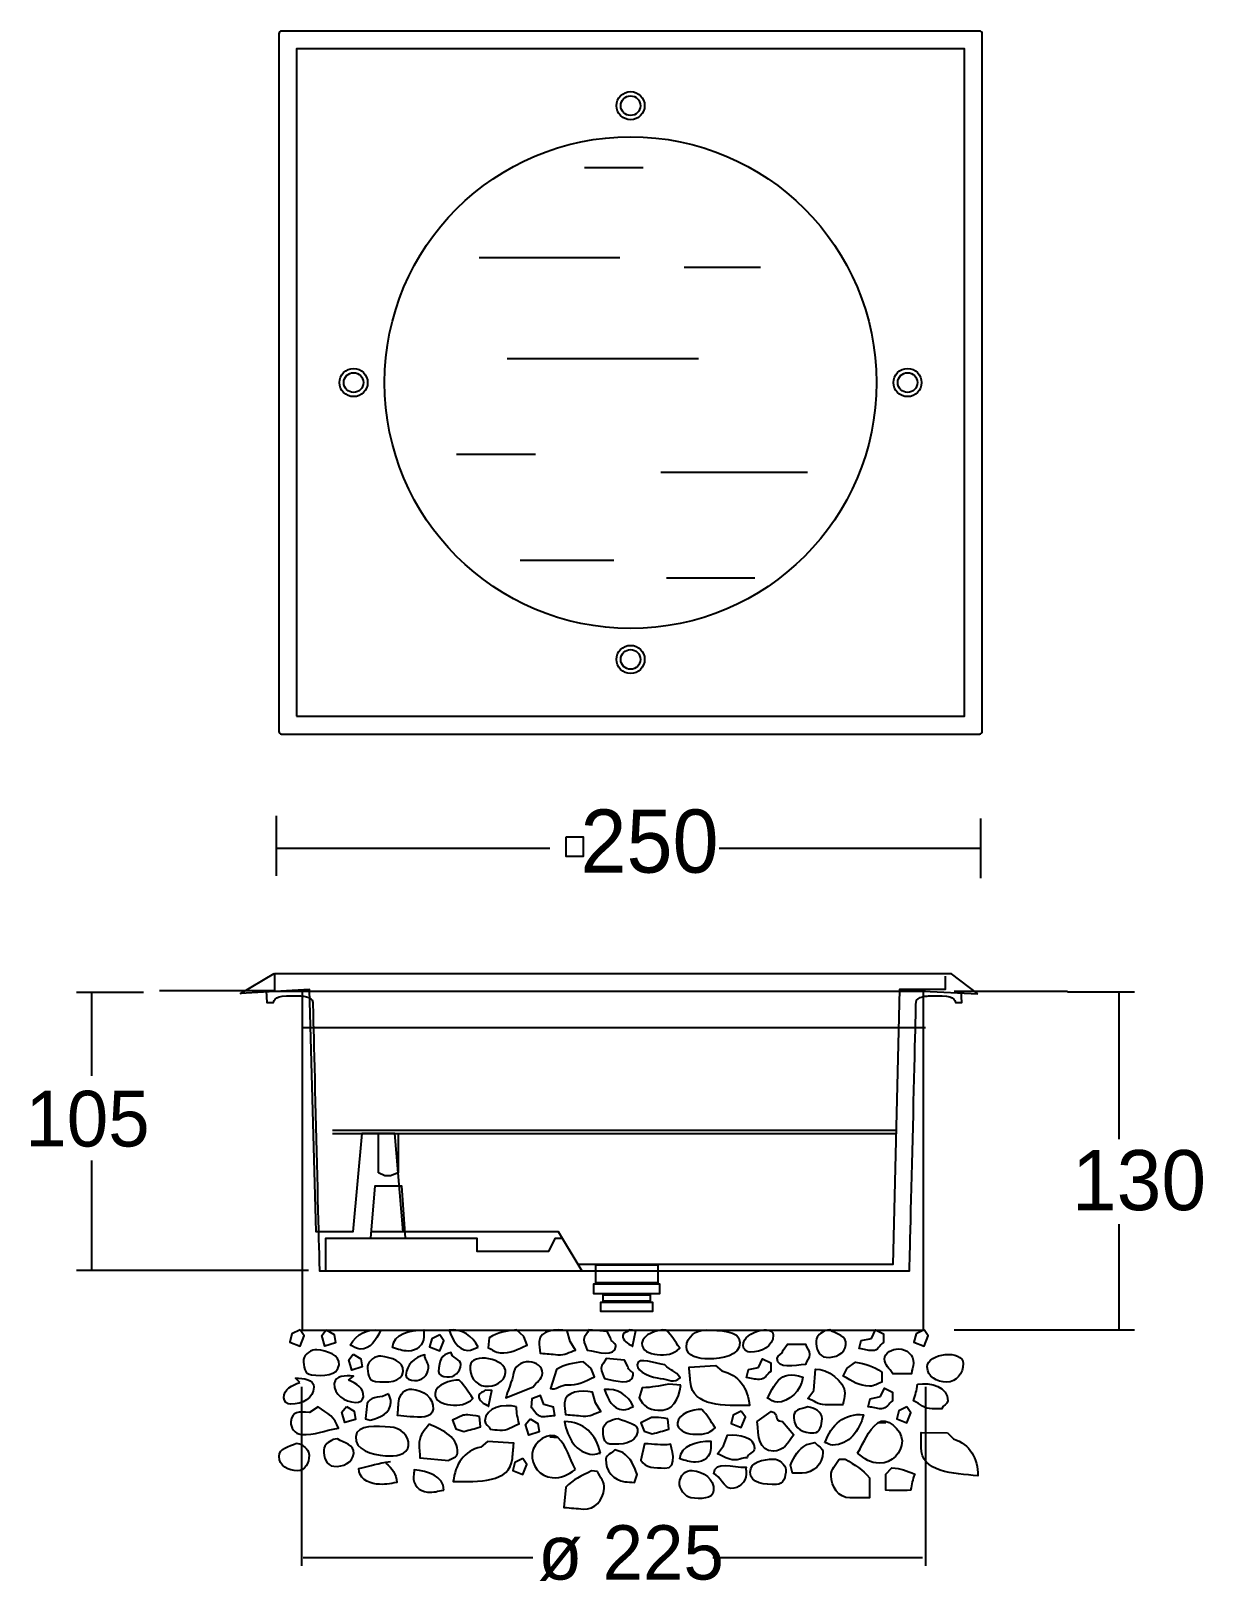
# Model space of a CAD drawing. Extents: x 28 to 186, y 68 to 276.
import ezdxf

# ---------------------------------------------------------------- set-up
doc = ezdxf.new("R2010")
doc.units = 0
doc.layers.add('LIVELLO_1', color=160, linetype='Continuous')
doc.styles.add('STD', font='txt')

# ---------------------------------------------------------------- blocks, each defined once
blk = doc.blocks.new('AI9-BLK2')
at = {"layer": 'LIVELLO_1', "color": 7}
for p, q in [((34.58, -0.45), (33.49, -0.45)), ((-10.58, -2.33), (-9.49, -2.43))]:
    blk.add_line(p, q, dxfattribs=at)
for points in [[(-44.13, 12.04), (-45.22, 11.5), (-45.49, 10.41), (-44.13, 9.87), (-43.58, 11.23)], [(-40.61, 12.04), (-39.57, 11.41), (-39.39, 10.3), (-40.8, 9.88), (-41.22, 11.28)], [(-25.36, 11.4), (-26.44, 10.86), (-26.72, 9.77), (-25.36, 9.23), (-24.81, 10.59)], [(39.73, 12.04), (38.64, 11.5), (38.36, 10.41), (39.73, 9.87), (40.27, 11.23)], [(-36.99, 8.8), (-35.95, 8.16), (-35.77, 7.06), (-37.18, 6.64), (-37.6, 8.03)], [(-37.91, 1.76), (-36.87, 1.12), (-36.69, 0.02), (-38.1, -0.4), (-38.52, 1)], [(-13.22, 0.07), (-12.18, -0.56), (-12, -1.67), (-13.41, -2.09), (-13.83, -0.69)], [(15.16, 1.11), (14.07, 0.57), (13.8, -0.52), (15.16, -1.06), (15.71, 0.3)], [(37.42, 1.72), (36.33, 1.18), (36.06, 0.1), (37.42, -0.45), (37.96, 0.91)], [(-14.2, -5.23), (-15.29, -5.78), (-15.56, -6.86), (-14.2, -7.4), (-13.65, -6.05)]]:
    blk.add_lwpolyline(points, close=True, dxfattribs=at)
for points, knots in [([(-37.42, 10), (-36.94, 9.86), (-36.6, 9.46), (-36.06, 9.46), (-34.62, 9.46), (-33.94, 10.68), (-33.33, 11.97), (-35.03, 12.31), (-36.53, 11.49), (-37.42, 10)], [0, 0, 0, 0, 1, 1, 1, 2, 2, 2, 3, 3, 3, 3]), ([(-31.71, 9.67), (-30.91, 9.44), (-30.4, 9.2), (-29.56, 9.2), (-28.45, 9.2), (-27.5, 10.03), (-27.5, 11.13), (-27.5, 11.49), (-27.54, 11.69), (-27.5, 12.04), (-29.37, 12.04), (-31.55, 11.53), (-31.71, 9.67)], [0, 0, 0, 0, 1, 1, 1, 2, 2, 2, 3, 3, 3, 4, 4, 4, 4]), ([(-20.2, 9.71), (-20.68, 9.61), (-21.06, 9.23), (-21.6, 9.28), (-23.03, 9.41), (-23.6, 10.68), (-24.1, 12.02), (-22.37, 12.21), (-20.95, 11.27), (-20.2, 9.71)], [0, 0, 0, 0, 1, 1, 1, 2, 2, 2, 3, 3, 3, 3]), ([(-14.05, 11.14), (-14.05, 11.14), (-13.61, 10.01), (-13.61, 10.01), (-14.89, 9.44), (-15.83, 8.84), (-17.25, 8.97), (-17.93, 9.02), (-18.24, 9.39), (-18.84, 9.65), (-18.84, 9.65), (-18.72, 11), (-18.72, 11), (-17.56, 11.71), (-16.45, 11.89), (-15.07, 12.04), (-15.07, 12.04), (-14.05, 11.14), (-14.05, 11.14)], [0, 0, 0, 0, 1, 1, 1, 2, 2, 2, 3, 3, 3, 4, 4, 4, 5, 5, 5, 6, 6, 6, 6]), ([(-7.82, 10.47), (-7.82, 10.47), (-7.1, 9.32), (-7.1, 9.32), (-8.01, 9.06), (-8.53, 8.62), (-9.48, 8.71), (-10.43, 8.79), (-10.9, 8.83), (-11.86, 8.91), (-11.87, 9.53), (-12.04, 9.88), (-11.99, 10.49), (-11.85, 12.04), (-9.79, 12.21), (-8.24, 11.94), (-8.24, 11.94), (-7.82, 10.47), (-7.82, 10.47)], [0, 0, 0, 0, 1, 1, 1, 2, 2, 2, 3, 3, 3, 4, 4, 4, 5, 5, 5, 6, 6, 6, 6]), ([(-2.41, 10.97), (-2.46, 10.43), (-1.64, 10.36), (-1.69, 9.82), (-1.82, 8.33), (-4.08, 9.08), (-5.56, 9.34), (-5.66, 9.83), (-6.04, 10.2), (-5.99, 10.74), (-5.94, 11.28), (-5.5, 11.58), (-5.33, 12.04), (-5.33, 12.04), (-2.88, 11.83), (-2.88, 11.83), (-2.88, 11.83), (-2.41, 10.97), (-2.41, 10.97)], [0, 0, 0, 0, 1, 1, 1, 2, 2, 2, 3, 3, 3, 4, 4, 4, 5, 5, 5, 6, 6, 6, 6]), ([(0.1, 12.04), (0.1, 12.04), (0.98, 11.96), (0.98, 11.96), (0.98, 11.96), (0.52, 9.83), (0.52, 9.83), (-0.05, 10.29), (-0.85, 10.56), (-0.78, 11.3), (-0.75, 11.71), (-0.07, 11.71), (0.1, 12.04)], [0, 0, 0, 0, 1, 1, 1, 2, 2, 2, 3, 3, 3, 4, 4, 4, 4]), ([(5.07, 12.03), (5.87, 11.21), (6.25, 10.54), (6.88, 9.58), (6.01, 8.74), (5.09, 8.62), (3.86, 8.73), (2.87, 8.82), (1.72, 9.27), (1.81, 10.26), (1.91, 11.43), (3.88, 12.14), (5.07, 12.03)], [0, 0, 0, 0, 1, 1, 1, 2, 2, 2, 3, 3, 3, 4, 4, 4, 4]), ([(10.45, 12.04), (9.1, 12.04), (7.79, 11.13), (7.79, 9.79), (7.79, 8.49), (9.46, 8.14), (10.76, 8.14), (12.59, 8.14), (14.97, 8.53), (14.97, 10.35), (14.97, 12.08), (12.19, 11.92), (10.45, 12.04)], [0, 0, 0, 0, 1, 1, 1, 2, 2, 2, 3, 3, 3, 4, 4, 4, 4]), ([(17.6, 11.95), (16.53, 11.64), (15.42, 11.05), (15.42, 9.9), (15.42, 9.43), (15.9, 9.04), (16.37, 9.04), (17.88, 9.04), (19.46, 9.83), (19.46, 11.32), (19.46, 12.39), (17.6, 11.95), (17.6, 11.95)], [0, 0, 0, 0, 1, 1, 1, 2, 2, 2, 3, 3, 3, 4, 4, 4, 4]), ([(27.05, 12.04), (28.03, 11.48), (29.32, 11.21), (29.22, 10.07), (29.12, 8.85), (27.79, 8.25), (26.57, 8.36), (25.58, 8.45), (25.12, 9.6), (25.21, 10.58), (25.27, 11.29), (25.86, 11.63), (26.44, 11.97), (26.44, 11.97), (27.05, 12.04), (27.05, 12.04)], [0, 0, 0, 0, 1, 1, 1, 2, 2, 2, 3, 3, 3, 4, 4, 4, 5, 5, 5, 5]), ([(32.65, 10.89), (32.65, 10.89), (31.29, 10.62), (31.29, 10.62), (31.29, 10.62), (31.02, 9.53), (31.02, 9.53), (31.7, 9.47), (32.11, 9.26), (32.79, 9.26), (33.54, 9.26), (33.74, 10.01), (34.29, 10.35), (34.29, 10.35), (34.29, 11.5), (34.29, 11.5), (34.29, 11.5), (33.2, 12.04), (33.2, 12.04), (33.2, 12.04), (32.65, 10.89), (32.65, 10.89)], [0, 0, 0, 0, 1, 1, 1, 2, 2, 2, 3, 3, 3, 4, 4, 4, 5, 5, 5, 6, 6, 6, 7, 7, 7, 7]), ([(-41.87, 9.38), (-40.49, 9.22), (-38.78, 8.71), (-38.9, 7.34), (-39.04, 5.81), (-41.06, 5.86), (-42.6, 6), (-43.51, 6.08), (-43.73, 7.16), (-43.65, 8.07), (-43.59, 8.78), (-42.57, 9.48), (-41.87, 9.38)], [0, 0, 0, 0, 1, 1, 1, 2, 2, 2, 3, 3, 3, 4, 4, 4, 4]), ([(-33.26, 8.5), (-31.88, 8.34), (-30.18, 7.84), (-30.3, 6.46), (-30.43, 4.93), (-32.46, 4.99), (-34, 5.12), (-34.91, 5.2), (-35.13, 6.29), (-35.05, 7.19), (-34.99, 7.9), (-33.97, 8.6), (-33.26, 8.5)], [0, 0, 0, 0, 1, 1, 1, 2, 2, 2, 3, 3, 3, 4, 4, 4, 4]), ([(-26.88, 6.9), (-26.96, 5.91), (-27.79, 5.15), (-28.77, 5.24), (-29.29, 5.28), (-29.95, 5.46), (-29.9, 5.97), (-29.78, 7.42), (-28.77, 8.41), (-27.35, 8.68), (-27.42, 7.97), (-26.81, 7.6), (-26.88, 6.9)], [0, 0, 0, 0, 1, 1, 1, 2, 2, 2, 3, 3, 3, 4, 4, 4, 4]), ([(-22.51, 7.38), (-22.6, 6.39), (-23.42, 5.63), (-24.41, 5.72), (-24.92, 5.76), (-25.59, 5.94), (-25.54, 6.45), (-25.41, 7.9), (-25.24, 8.75), (-23.82, 9.02), (-23.88, 8.31), (-22.45, 8.08), (-22.51, 7.38)], [0, 0, 0, 0, 1, 1, 1, 2, 2, 2, 3, 3, 3, 4, 4, 4, 4]), ([(-16.51, 6.31), (-16.62, 5.01), (-17.99, 4.37), (-19.29, 4.49), (-20.6, 4.6), (-21.4, 5.9), (-21.28, 7.2), (-21.12, 9.08), (-16.34, 8.19), (-16.51, 6.31)], [0, 0, 0, 0, 1, 1, 1, 2, 2, 2, 3, 3, 3, 3]), ([(4.87, 7.36), (5.68, 6.54), (6.32, 6.57), (6.96, 5.61), (6.09, 4.77), (5.48, 5.42), (4.26, 5.53), (3.27, 5.61), (1.09, 6.38), (1.18, 7.36), (1.28, 8.54), (3.69, 7.47), (4.87, 7.36)], [0, 0, 0, 0, 1, 1, 1, 2, 2, 2, 3, 3, 3, 4, 4, 4, 4]), ([(20.8, 9.3), (20.8, 8.75), (19.99, 8.75), (19.99, 8.21), (19.99, 6.72), (22.3, 7.26), (23.8, 7.4), (23.94, 7.87), (24.34, 8.21), (24.34, 8.75), (24.34, 9.3), (23.94, 9.64), (23.8, 10.11), (23.8, 10.11), (21.35, 10.11), (21.35, 10.11), (21.35, 10.11), (20.8, 9.3), (20.8, 9.3)], [0, 0, 0, 0, 1, 1, 1, 2, 2, 2, 3, 3, 3, 4, 4, 4, 5, 5, 5, 6, 6, 6, 6]), ([(34.42, 8.13), (34.42, 7.24), (35.1, 6.91), (35.51, 6.16), (35.51, 6.16), (38.03, 6.16), (38.03, 6.16), (38.03, 6.7), (38.31, 7.04), (38.31, 7.58), (38.31, 8.67), (37.42, 9.48), (36.33, 9.48), (35.44, 9.48), (34.42, 9.01), (34.42, 8.13)], [0, 0, 0, 0, 1, 1, 1, 2, 2, 2, 3, 3, 3, 4, 4, 4, 5, 5, 5, 5]), ([(40.15, 7.06), (40.15, 5.76), (41.46, 5.01), (42.77, 5.01), (44.07, 5.01), (44.99, 6.23), (44.99, 7.53), (44.99, 9.43), (40.15, 8.96), (40.15, 7.06)], [0, 0, 0, 0, 1, 1, 1, 2, 2, 2, 3, 3, 3, 3]), ([(-11.56, 6.23), (-11.64, 5.35), (-12.35, 5.07), (-12.82, 4.37), (-12.82, 4.37), (-16.46, 2.93), (-16.46, 2.93), (-16.41, 3.47), (-15.52, 5.49), (-15.48, 6.02), (-15.38, 7.1), (-14.43, 7.84), (-13.34, 7.75), (-12.46, 7.67), (-11.48, 7.11), (-11.56, 6.23)], [0, 0, 0, 0, 1, 1, 1, 2, 2, 2, 3, 3, 3, 4, 4, 4, 5, 5, 5, 5]), ([(-5.03, 6.85), (-5.03, 6.85), (-4.58, 5.72), (-4.58, 5.72), (-5.86, 5.15), (-6.8, 4.55), (-8.23, 4.68), (-8.91, 4.74), (-9.89, 3.89), (-10.49, 4.15), (-10.49, 4.15), (-9.69, 6.71), (-9.69, 6.71), (-8.54, 7.43), (-7.43, 7.6), (-6.05, 7.75), (-6.05, 7.75), (-5.03, 6.85), (-5.03, 6.85)], [0, 0, 0, 0, 1, 1, 1, 2, 2, 2, 3, 3, 3, 4, 4, 4, 5, 5, 5, 6, 6, 6, 6]), ([(-0.08, 7.13), (-0.13, 6.59), (0.68, 6.52), (0.64, 5.98), (0.51, 4.49), (-1.75, 5.23), (-3.24, 5.5), (-3.33, 5.98), (-3.71, 6.36), (-3.66, 6.9), (-3.61, 7.43), (-3.18, 7.74), (-3, 8.2), (-3, 8.2), (-0.55, 7.99), (-0.55, 7.99), (-0.55, 7.99), (-0.08, 7.13), (-0.08, 7.13)], [0, 0, 0, 0, 1, 1, 1, 2, 2, 2, 3, 3, 3, 4, 4, 4, 5, 5, 5, 6, 6, 6, 6]), ([(11.68, 7.26), (11.68, 7.26), (8.14, 7.02), (8.14, 7.02), (8.21, 6.21), (8.25, 5.81), (8.32, 5), (8.61, 1.69), (12.91, 1.86), (16.26, 1.88), (16.06, 4.18), (14.8, 6.04), (12.56, 6.53), (12.56, 6.53), (11.68, 7.26), (11.68, 7.26)], [0, 0, 0, 0, 1, 1, 1, 2, 2, 2, 3, 3, 3, 4, 4, 4, 5, 5, 5, 5]), ([(17.48, 7), (17.48, 7), (16.12, 6.73), (16.12, 6.73), (16.12, 6.73), (15.85, 5.64), (15.85, 5.64), (16.53, 5.57), (16.94, 5.37), (17.62, 5.37), (18.37, 5.37), (18.57, 6.12), (19.12, 6.46), (19.12, 6.46), (19.12, 7.61), (19.12, 7.61), (19.12, 7.61), (18.03, 8.15), (18.03, 8.15), (18.03, 8.15), (17.48, 7), (17.48, 7)], [0, 0, 0, 0, 1, 1, 1, 2, 2, 2, 3, 3, 3, 4, 4, 4, 5, 5, 5, 6, 6, 6, 7, 7, 7, 7]), ([(18.66, 2.85), (19.13, 2.72), (19.48, 2.31), (20.02, 2.31), (21.45, 2.31), (23.28, 3.84), (23.44, 5.68), (20.23, 6.9), (19.54, 4.35), (18.66, 2.85)], [0, 0, 0, 0, 1, 1, 1, 2, 2, 2, 3, 3, 3, 3]), ([(24.93, 3.89), (24.93, 3.89), (24.11, 2.81), (24.11, 2.81), (24.99, 2.47), (25.47, 1.99), (26.43, 1.99), (26.43, 1.99), (28.81, 1.99), (28.81, 1.99), (28.88, 2.6), (29.08, 2.94), (29.08, 3.55), (29.08, 5.11), (26.7, 6.89), (25.13, 6.75), (25.13, 6.75), (24.93, 3.89), (24.93, 3.89)], [0, 0, 0, 0, 1, 1, 1, 2, 2, 2, 3, 3, 3, 4, 4, 4, 5, 5, 5, 6, 6, 6, 6]), ([(29.4, 6.92), (29.4, 6.92), (28.86, 5.83), (28.86, 5.83), (30.08, 5.16), (30.97, 4.48), (32.4, 4.48), (33.08, 4.48), (33.42, 4.82), (34.03, 5.02), (34.03, 5.02), (34.03, 6.38), (34.03, 6.38), (32.94, 7.19), (31.86, 7.46), (30.49, 7.73), (30.49, 7.73), (29.4, 6.92), (29.4, 6.92)], [0, 0, 0, 0, 1, 1, 1, 2, 2, 2, 3, 3, 3, 4, 4, 4, 5, 5, 5, 6, 6, 6, 6]), ([(-44.15, 4.97), (-45.22, 4.65), (-46.32, 4.06), (-46.32, 2.92), (-46.32, 2.44), (-45.85, 2.05), (-45.37, 2.05), (-43.87, 2.05), (-42.28, 2.84), (-42.28, 4.33), (-42.28, 5.4), (-43.67, 5.56), (-44.74, 5.56), (-44.74, 5.56), (-44.15, 4.97), (-44.15, 4.97)], [0, 0, 0, 0, 1, 1, 1, 2, 2, 2, 3, 3, 3, 4, 4, 4, 5, 5, 5, 5]), ([(-37.62, 5.29), (-36.58, 4.89), (-35.53, 4.2), (-35.63, 3.06), (-35.67, 2.59), (-36.18, 2.24), (-36.65, 2.28), (-38.15, 2.41), (-39.66, 3.33), (-39.53, 4.83), (-39.44, 5.89), (-38.04, 5.92), (-36.97, 5.83), (-36.97, 5.83), (-37.62, 5.29), (-37.62, 5.29)], [0, 0, 0, 0, 1, 1, 1, 2, 2, 2, 3, 3, 3, 4, 4, 4, 5, 5, 5, 5]), ([(-22.74, 5.27), (-21.94, 4.44), (-21.56, 3.78), (-20.92, 2.81), (-21.79, 1.98), (-22.72, 1.86), (-23.94, 1.97), (-24.93, 2.05), (-26.08, 2.51), (-26, 3.49), (-25.89, 4.67), (-23.92, 5.37), (-22.74, 5.27)], [0, 0, 0, 0, 1, 1, 1, 2, 2, 2, 3, 3, 3, 4, 4, 4, 4]), ([(0.67, 1.72), (0.19, 1.62), (-0.19, 1.25), (-0.73, 1.29), (-2.16, 1.42), (-2.73, 2.69), (-3.23, 4.03), (-1.5, 4.22), (-0.08, 3.28), (0.67, 1.72)], [0, 0, 0, 0, 1, 1, 1, 2, 2, 2, 3, 3, 3, 3]), ([(7.05, 4.62), (6.74, 2.67), (5.92, 1.07), (3.95, 1.24), (2.59, 1.36), (2.08, 1.78), (1.43, 2.93), (1.43, 2.93), (1.82, 4.25), (1.82, 4.25), (3.26, 4.33), (4.03, 4.47), (5.42, 4.76), (5.42, 4.76), (7.05, 4.62), (7.05, 4.62)], [0, 0, 0, 0, 1, 1, 1, 2, 2, 2, 3, 3, 3, 4, 4, 4, 5, 5, 5, 5]), ([(33.85, 3.07), (33.85, 3.07), (32.49, 2.8), (32.49, 2.8), (32.49, 2.8), (32.22, 1.71), (32.22, 1.71), (32.9, 1.64), (33.31, 1.44), (33.99, 1.44), (34.74, 1.44), (34.94, 2.19), (35.49, 2.53), (35.49, 2.53), (35.49, 3.68), (35.49, 3.68), (35.49, 3.68), (34.4, 4.22), (34.4, 4.22), (34.4, 4.22), (33.85, 3.07), (33.85, 3.07)], [0, 0, 0, 0, 1, 1, 1, 2, 2, 2, 3, 3, 3, 4, 4, 4, 5, 5, 5, 6, 6, 6, 7, 7, 7, 7]), ([(38.83, 4.75), (38.76, 3.87), (38.56, 3.33), (38.29, 2.52), (39.31, 2.04), (39.72, 1.43), (40.81, 1.43), (40.81, 1.43), (42.1, 1.43), (42.1, 1.43), (42.17, 1.91), (42.92, 1.98), (42.92, 2.52), (42.92, 4.35), (40.67, 5.03), (38.83, 4.75)], [0, 0, 0, 0, 1, 1, 1, 2, 2, 2, 3, 3, 3, 4, 4, 4, 5, 5, 5, 5]), ([(-32.25, 3.44), (-32.09, 3), (-31.87, 2.74), (-31.92, 2.27), (-32.04, 0.85), (-33.33, 0.25), (-34.71, -0.11), (-34.71, -0.11), (-35.33, 0.11), (-35.33, 0.11), (-35.27, 0.78), (-35.24, 1.13), (-35.18, 1.8), (-35.1, 2.78), (-34.03, 3.08), (-33.04, 3.07), (-33.04, 3.07), (-32.25, 3.44), (-32.25, 3.44)], [0, 0, 0, 0, 1, 1, 1, 2, 2, 2, 3, 3, 3, 4, 4, 4, 5, 5, 5, 6, 6, 6, 6]), ([(-29.13, 4.08), (-30.04, 4.16), (-30.78, 3.36), (-30.87, 2.45), (-30.93, 1.71), (-30.97, 1.27), (-31.04, 0.53), (-30.36, 0.47), (-30.01, 0.44), (-29.34, 0.38), (-28.07, 0.27), (-26.37, 0.12), (-26.26, 1.38), (-26.13, 2.91), (-27.59, 3.95), (-29.13, 4.08)], [0, 0, 0, 0, 1, 1, 1, 2, 2, 2, 3, 3, 3, 4, 4, 4, 5, 5, 5, 5]), ([(-19.25, 3.96), (-19.25, 3.96), (-18.36, 3.88), (-18.36, 3.88), (-18.36, 3.88), (-18.82, 1.74), (-18.82, 1.74), (-19.4, 2.2), (-20.2, 2.47), (-20.13, 3.22), (-20.1, 3.62), (-19.41, 3.63), (-19.25, 3.96)], [0, 0, 0, 0, 1, 1, 1, 2, 2, 2, 3, 3, 3, 4, 4, 4, 4]), ([(-15.04, 1.7), (-15.05, 0.82), (-14.89, 0.26), (-14.69, -0.57), (-15.75, -0.96), (-16.21, -1.53), (-17.3, -1.44), (-17.77, -1.39), (-18.11, -1.36), (-18.59, -1.32), (-18.61, -0.84), (-19.35, -0.71), (-19.31, -0.17), (-19.15, 1.65), (-16.85, 2.13), (-15.04, 1.7)], [0, 0, 0, 0, 1, 1, 1, 2, 2, 2, 3, 3, 3, 4, 4, 4, 5, 5, 5, 5]), ([(-11.39, 2.02), (-11.39, 2.02), (-10.06, 1.64), (-10.06, 1.64), (-10.06, 1.64), (-9.88, 0.53), (-9.88, 0.53), (-10.57, 0.52), (-10.99, 0.36), (-11.67, 0.42), (-12.42, 0.48), (-12.56, 1.24), (-13.07, 1.63), (-13.07, 1.63), (-12.97, 2.77), (-12.97, 2.77), (-12.97, 2.77), (-11.84, 3.22), (-11.84, 3.22), (-11.84, 3.22), (-11.39, 2.02), (-11.39, 2.02)], [0, 0, 0, 0, 1, 1, 1, 2, 2, 2, 3, 3, 3, 4, 4, 4, 5, 5, 5, 6, 6, 6, 7, 7, 7, 7]), ([(-4.43, 2.22), (-4.43, 2.22), (-3.71, 1.07), (-3.71, 1.07), (-4.62, 0.81), (-5.14, 0.38), (-6.09, 0.46), (-7.04, 0.54), (-7.51, 0.59), (-8.46, 0.67), (-8.48, 1.28), (-8.65, 1.64), (-8.6, 2.25), (-8.46, 3.8), (-6.4, 3.96), (-4.85, 3.69), (-4.85, 3.69), (-4.43, 2.22), (-4.43, 2.22)], [0, 0, 0, 0, 1, 1, 1, 2, 2, 2, 3, 3, 3, 4, 4, 4, 5, 5, 5, 6, 6, 6, 6]), ([(-41.72, 1.71), (-40.4, 0.81), (-39.42, 0.28), (-38.99, -1.18), (-41.01, -1.47), (-42.02, -2.18), (-44, -2.01), (-44.83, -1.93), (-45.43, -1.13), (-45.36, -0.31), (-45.24, 1.11), (-44.3, 1.06), (-42.87, 0.93), (-42.87, 0.93), (-41.72, 1.71), (-41.72, 1.71)], [0, 0, 0, 0, 1, 1, 1, 2, 2, 2, 3, 3, 3, 4, 4, 4, 5, 5, 5, 5]), ([(-20.03, 0.39), (-20.03, 0.39), (-19.88, -0.98), (-19.88, -0.98), (-20.72, -1.25), (-21.28, -1.4), (-22.12, -1.6), (-22.12, -1.6), (-23.19, -1.24), (-23.19, -1.24), (-23.19, -1.24), (-23.63, -0.11), (-23.63, -0.11), (-23.63, -0.11), (-22.2, 0.59), (-22.2, 0.59), (-22.2, 0.59), (-21.3, 0.71), (-20.03, 0.39)], [0, 0, 0, 0, 1, 1, 1, 2, 2, 2, 3, 3, 3, 4, 4, 4, 5, 5, 5, 6, 6, 6, 6]), ([(-1.37, 0.15), (-2.27, 0.02), (-3.33, -0.37), (-3.41, -1.31), (-3.48, -2.12), (-3.3, -3.22), (-2.49, -3.3), (-0.93, -3.43), (0.86, -3.25), (1.21, -1.71), (1.45, -0.51), (-0.32, -0.35), (-1.37, 0.15)], [0, 0, 0, 0, 1, 1, 1, 2, 2, 2, 3, 3, 3, 4, 4, 4, 4]), ([(5.27, 0.07), (5.27, 0.07), (5.42, -1.3), (5.42, -1.3), (4.58, -1.57), (4.01, -1.72), (3.18, -1.92), (3.18, -1.92), (2.11, -1.55), (2.11, -1.55), (2.11, -1.55), (1.67, -0.43), (1.67, -0.43), (1.67, -0.43), (3.09, 0.26), (3.09, 0.26), (3.09, 0.26), (3.99, 0.39), (5.27, 0.07)], [0, 0, 0, 0, 1, 1, 1, 2, 2, 2, 3, 3, 3, 4, 4, 4, 5, 5, 5, 6, 6, 6, 6]), ([(9.84, 1.34), (10.65, 0.52), (11.03, -0.14), (11.66, -1.11), (10.79, -1.95), (9.86, -2.06), (8.64, -1.96), (7.65, -1.87), (6.5, -1.41), (6.58, -0.43), (6.69, 0.75), (8.66, 1.45), (9.84, 1.34)], [0, 0, 0, 0, 1, 1, 1, 2, 2, 2, 3, 3, 3, 4, 4, 4, 4]), ([(17.31, -0.29), (17.45, -2.25), (17.5, -4.24), (19.48, -4.24), (20.84, -4.24), (21.45, -3.16), (22.2, -2.07), (22.2, -2.07), (20.69, -0.29), (20.69, -0.29), (19.26, -0.09), (20.52, 0.68), (19.16, 1.09), (19.16, 1.09), (17.31, -0.29), (17.31, -0.29)], [0, 0, 0, 0, 1, 1, 1, 2, 2, 2, 3, 3, 3, 4, 4, 4, 5, 5, 5, 5]), ([(24.11, 1.72), (24.99, 1.52), (26.01, 1.05), (26.01, 0.1), (26.01, -0.72), (25.74, -1.8), (24.93, -1.8), (23.36, -1.8), (22.41, -1.39), (22.21, 0.17), (22.07, 1.39), (23.02, 1.32), (24.11, 1.72)], [0, 0, 0, 0, 1, 1, 1, 2, 2, 2, 3, 3, 3, 4, 4, 4, 4]), ([(26.4, -3.16), (26.81, -3.16), (27.02, -3.43), (27.42, -3.43), (29.67, -3.43), (31.04, -1.53), (31.58, 0.64), (29.06, 0.91), (27.22, -0.72), (26.4, -3.16)], [0, 0, 0, 0, 1, 1, 1, 2, 2, 2, 3, 3, 3, 3]), ([(30.76, -4.51), (31.79, -5.33), (32.47, -5.87), (33.76, -5.87), (35.4, -5.87), (36.76, -4.51), (36.76, -2.89), (36.76, -1.33), (34.65, 0.44), (33.49, -0.45), (32.06, -1.6), (31.79, -2.95), (30.76, -4.51)], [0, 0, 0, 0, 1, 1, 1, 2, 2, 2, 3, 3, 3, 4, 4, 4, 4]), ([(-32.01, -1.01), (-30.66, -1.13), (-29.44, -2.15), (-29.56, -3.48), (-29.67, -4.78), (-31.36, -4.99), (-32.66, -4.87), (-34.48, -4.72), (-36.82, -4.12), (-36.66, -2.31), (-36.51, -0.58), (-33.75, -0.98), (-32.01, -1.01)], [0, 0, 0, 0, 1, 1, 1, 2, 2, 2, 3, 3, 3, 4, 4, 4, 4]), ([(-26.8, -0.65), (-24.89, -1.43), (-22.79, -2.43), (-22.97, -4.52), (-23.03, -5.13), (-23.71, -5.14), (-24.15, -5.51), (-24.15, -5.51), (-28.02, -5.17), (-28.02, -5.17), (-28.02, -4.35), (-28.18, -3.86), (-28.11, -3.05), (-28.02, -1.97), (-27.36, -1.49), (-26.8, -0.65)], [0, 0, 0, 0, 1, 1, 1, 2, 2, 2, 3, 3, 3, 4, 4, 4, 5, 5, 5, 5]), ([(-7.14, -6.71), (-8.23, -7.44), (-8.95, -7.92), (-10.24, -7.81), (-11.87, -7.66), (-13.11, -6.2), (-12.96, -4.58), (-12.83, -3.02), (-10.57, -1.45), (-9.49, -2.43), (-8.17, -3.7), (-8.02, -5.07), (-7.14, -6.71)], [0, 0, 0, 0, 1, 1, 1, 2, 2, 2, 3, 3, 3, 4, 4, 4, 4]), ([(-3.75, -4.52), (-4.16, -4.48), (-4.38, -4.74), (-4.79, -4.7), (-7.03, -4.51), (-8.22, -2.5), (-8.58, -0.29), (-6.04, -0.24), (-4.35, -2.01), (-3.75, -4.52)], [0, 0, 0, 0, 1, 1, 1, 2, 2, 2, 3, 3, 3, 3]), ([(12.78, -3.53), (12.78, -3.53), (11.96, -4.62), (11.96, -4.62), (12.85, -4.96), (13.32, -5.43), (14.28, -5.43), (15.23, -5.43), (14.97, -5.16), (15.93, -5.16), (15.99, -4.55), (16.94, -4.48), (16.94, -3.87), (16.94, -2.32), (14.89, -1.98), (13.32, -2.11), (13.32, -2.11), (12.78, -3.53), (12.78, -3.53)], [0, 0, 0, 0, 1, 1, 1, 2, 2, 2, 3, 3, 3, 4, 4, 4, 5, 5, 5, 6, 6, 6, 6]), ([(42.87, -1.8), (42.87, -1.8), (39.33, -1.73), (39.33, -1.73), (39.33, -1.73), (39.33, -3.77), (39.33, -3.77), (39.33, -7.09), (43.62, -7.29), (46.96, -7.56), (46.96, -5.26), (45.87, -3.29), (43.69, -2.62), (43.69, -2.62), (42.87, -1.8), (42.87, -1.8)], [0, 0, 0, 0, 1, 1, 1, 2, 2, 2, 3, 3, 3, 4, 4, 4, 5, 5, 5, 5]), ([(-44.62, -3.2), (-45.65, -3.67), (-46.96, -3.83), (-46.96, -4.97), (-46.96, -6.2), (-45.69, -6.91), (-44.46, -6.91), (-43.47, -6.91), (-42.92, -5.8), (-42.92, -4.81), (-42.92, -4.11), (-43.47, -3.71), (-44.03, -3.32), (-44.03, -3.32), (-44.62, -3.2), (-44.62, -3.2)], [0, 0, 0, 0, 1, 1, 1, 2, 2, 2, 3, 3, 3, 4, 4, 4, 5, 5, 5, 5]), ([(-39.11, -2.61), (-38.12, -3.17), (-36.83, -3.44), (-36.93, -4.58), (-37.04, -5.8), (-38.37, -6.4), (-39.59, -6.29), (-40.58, -6.2), (-41.04, -5.06), (-40.95, -4.07), (-40.89, -3.37), (-40.3, -3.02), (-39.71, -2.68), (-39.71, -2.68), (-39.11, -2.61), (-39.11, -2.61)], [0, 0, 0, 0, 1, 1, 1, 2, 2, 2, 3, 3, 3, 4, 4, 4, 5, 5, 5, 5]), ([(-18.96, -2.97), (-18.96, -2.97), (-15.42, -3.2), (-15.42, -3.2), (-15.49, -4.01), (-15.53, -4.42), (-15.6, -5.23), (-15.89, -8.54), (-20.19, -8.37), (-23.54, -8.35), (-23.33, -6.05), (-22.08, -4.19), (-19.84, -3.7), (-19.84, -3.7), (-18.96, -2.97), (-18.96, -2.97)], [0, 0, 0, 0, 1, 1, 1, 2, 2, 2, 3, 3, 3, 4, 4, 4, 5, 5, 5, 5]), ([(-0.77, -4.46), (0.33, -5.23), (0.73, -6.15), (1.16, -7.41), (1.16, -7.41), (0.8, -8.47), (0.8, -8.47), (0.32, -8.43), (-0.02, -8.4), (-0.49, -8.36), (-1.99, -8.23), (-3.16, -6.83), (-3.03, -5.35), (-2.97, -4.67), (-2.28, -4.6), (-1.83, -4.09), (-1.83, -4.09), (-0.77, -4.46), (-0.77, -4.46)], [0, 0, 0, 0, 1, 1, 1, 2, 2, 2, 3, 3, 3, 4, 4, 4, 5, 5, 5, 6, 6, 6, 6]), ([(4.87, -6.54), (3.52, -6.42), (2.3, -6.61), (1.64, -5.47), (1.64, -5.47), (2.14, -3.29), (2.14, -3.29), (3.58, -3.21), (4.25, -3.61), (5.64, -3.32), (5.64, -3.32), (6.84, -6.71), (4.87, -6.54)], [0, 0, 0, 0, 1, 1, 1, 2, 2, 2, 3, 3, 3, 4, 4, 4, 4]), ([(6.88, -5.28), (7.67, -5.51), (8.19, -5.75), (9.02, -5.75), (10.13, -5.75), (11.08, -4.92), (11.08, -3.82), (11.08, -3.46), (11.04, -3.26), (11.08, -2.91), (9.22, -2.91), (7.04, -3.42), (6.88, -5.28)], [0, 0, 0, 0, 1, 1, 1, 2, 2, 2, 3, 3, 3, 4, 4, 4, 4]), ([(23.95, -3.36), (22.8, -4.04), (22.32, -4.92), (21.77, -6.14), (21.77, -6.14), (22.05, -7.22), (22.05, -7.22), (22.05, -7.22), (23.34, -7.22), (23.34, -7.22), (24.84, -7.22), (26.14, -5.93), (26.14, -4.44), (26.14, -3.76), (25.45, -3.63), (25.05, -3.09), (25.05, -3.09), (23.95, -3.36), (23.95, -3.36)], [0, 0, 0, 0, 1, 1, 1, 2, 2, 2, 3, 3, 3, 4, 4, 4, 5, 5, 5, 6, 6, 6, 6]), ([(-32.59, -5.87), (-31.74, -6.62), (-31.2, -7.3), (-31.11, -8.46), (-32.12, -8.68), (-32.77, -8.78), (-33.84, -8.69), (-35.06, -8.59), (-36.26, -7.81), (-36.24, -6.58), (-34.54, -6.3), (-33.7, -5.81), (-31.98, -5.65)], [0, 0, 0, 0, 1, 1, 1, 2, 2, 2, 3, 3, 3, 4, 4, 4, 4]), ([(11.46, -7.3), (12.26, -7.54), (12.92, -9.27), (13.75, -9.27), (14.86, -9.27), (15.81, -8.44), (15.81, -7.34), (15.81, -6.98), (15.77, -6.79), (15.81, -6.43), (13.95, -6.43), (11.62, -5.45), (11.46, -7.3)], [0, 0, 0, 0, 1, 1, 1, 2, 2, 2, 3, 3, 3, 4, 4, 4, 4]), ([(19.48, -5.32), (18.09, -5.36), (16.35, -5.71), (16.35, -7.1), (16.35, -8.63), (18.37, -8.75), (19.91, -8.75), (20.83, -8.75), (21.14, -7.69), (21.14, -6.78), (21.14, -6.07), (20.19, -5.28), (19.48, -5.32)], [0, 0, 0, 0, 1, 1, 1, 2, 2, 2, 3, 3, 3, 4, 4, 4, 4]), ([(28.31, -5.33), (27.9, -6.14), (27.22, -6.61), (27.22, -7.56), (27.22, -9.05), (28.24, -10.54), (29.74, -10.54), (29.74, -10.54), (32.4, -10.54), (32.4, -10.54), (32.4, -10.54), (32.4, -7.83), (32.4, -7.83), (31.45, -6.68), (30.49, -6.14), (29.13, -5.33), (29.13, -5.33), (28.31, -5.33), (28.31, -5.33)], [0, 0, 0, 0, 1, 1, 1, 2, 2, 2, 3, 3, 3, 4, 4, 4, 5, 5, 5, 6, 6, 6, 6]), ([(-24.83, -9.48), (-25.64, -9.64), (-26.17, -9.83), (-27, -9.76), (-28.11, -9.67), (-28.99, -8.76), (-28.89, -7.66), (-28.86, -7.3), (-28.8, -7.11), (-28.81, -6.75), (-26.95, -6.92), (-24.83, -7.62), (-24.83, -9.48)], [0, 0, 0, 0, 1, 1, 1, 2, 2, 2, 3, 3, 3, 4, 4, 4, 4]), ([(-4.15, -6.97), (-3.81, -7.82), (-3.18, -8.35), (-3.26, -9.3), (-3.39, -10.78), (-4.54, -12.18), (-6.03, -12.05), (-7.05, -11.96), (-7.66, -11.91), (-8.68, -11.82), (-8.68, -11.82), (-8.44, -9.12), (-8.44, -9.12), (-7.39, -8.05), (-6.39, -7.59), (-4.96, -6.9), (-4.96, -6.9), (-4.15, -6.97), (-4.15, -6.97)], [0, 0, 0, 0, 1, 1, 1, 2, 2, 2, 3, 3, 3, 4, 4, 4, 5, 5, 5, 6, 6, 6, 6]), ([(8.57, -6.84), (7.67, -6.76), (6.92, -7.57), (6.84, -8.47), (6.77, -9.22), (7.69, -10.48), (8.37, -10.54), (9.63, -10.65), (11.33, -10.8), (11.44, -9.54), (11.57, -8.01), (10.11, -6.98), (8.57, -6.84)], [0, 0, 0, 0, 1, 1, 1, 2, 2, 2, 3, 3, 3, 4, 4, 4, 4]), ([(34.58, -7.34), (34.58, -7.34), (34.58, -9.51), (34.58, -9.51), (35.87, -9.58), (36.62, -9.58), (37.92, -9.51), (38.05, -8.62), (38.19, -8.15), (38.46, -7.34), (37.37, -6.86), (36.62, -6.59), (35.4, -6.52), (35.4, -6.52), (34.58, -7.34), (34.58, -7.34)], [0, 0, 0, 0, 1, 1, 1, 2, 2, 2, 3, 3, 3, 4, 4, 4, 5, 5, 5, 5])]:
    blk.add_open_spline(points, degree=3, knots=knots, dxfattribs=at)
blk = doc.blocks.new('AI9-BLK1')
at = {"layer": 'LIVELLO_1', "color": 7}
for p, q in [((49.54, 105.24), (-44.24, 105.24)), ((49.92, 11.08), (49.92, 104.87)), ((-3.53, 86.91), (4.35, 86.91)), ((-17.7, 74.81), (1.2, 74.81)), ((9.87, 73.5), (20.11, 73.5)), ((-13.92, 61.2), (11.79, 61.2)), ((-20.72, 48.35), (-10.13, 48.35)), ((6.71, 45.92), (26.42, 45.92)), ((-12.2, 34.09), (0.41, 34.09)), ((7.5, 31.73), (19.33, 31.73)), ((-44.24, 10.71), (49.54, 10.71)), ((-44.95, -8.36), (-44.95, -0.3)), ((49.7, -8.68), (49.7, -0.62)), ((-44.84, -4.64), (-8.2, -4.64)), ((14.57, -4.64), (49.7, -4.64)), ((-71.83, -24), (-62.8, -24)), ((-69.75, -35.23), (-69.75, -24)), ((-60.64, -23.76), (-45.28, -23.76)), ((-41.58, -23.84), (42.3, -23.84)), ((46.12, -23.84), (61.37, -23.84)), ((70.39, -23.99), (61.37, -23.99)), ((68.31, -43.75), (68.31, -23.93)), ((-41.58, -28.75), (42.3, -28.75)), ((-37.4, -42.54), (38.37, -42.54)), ((-37.4, -42.98), (38.37, -42.98)), ((-69.75, -61.37), (-69.75, -46.62)), ((-27.71, -56.19), (-32.11, -56.19)), ((68.31, -69.45), (68.31, -55.17)), ((-33.87, -57.07), (-25.94, -57.07)), ((-71.83, -61.37), (-40.64, -61.37)), ((-39.16, -61.47), (-2.16, -61.47)), ((70.39, -69.45), (46.12, -69.45)), ((-41.54, -101.13), (-41.54, -77.03)), ((42.31, -101.13), (42.31, -77.03)), ((-41.34, -100), (-10.5, -100)), ((13.71, -100), (41.89, -100))]:
    blk.add_line(p, q, dxfattribs=at)
for points in [[(-42.23, 13.1), (47.53, 13.1), (47.53, 102.86), (-42.23, 102.86), (-42.23, 13.1)], [(44.95, -21.84), (44.95, -23.61), (38.79, -23.61), (37.91, -60.59), (-4.38, -60.59), (-7.03, -56.19), (-27.91, -56.19), (-29.05, -42.98), (-33.46, -42.98), (-34.67, -56.19), (-39.62, -56.19), (-40.5, -23.61), (-49.77, -24.16), (-45.25, -21.48)]]:
    blk.add_lwpolyline(points, dxfattribs=at)
for points in [[(-6.07, -3.15), (-6.07, -5.71), (-3.66, -5.71), (-3.66, -3.15)], [(49.34, -24.19), (45.8, -21.52), (-45.18, -21.52), (-45.18, -23.86), (-41.49, -23.86), (-41.49, -69.41), (42, -69.41), (42, -23.86)], [(-31.23, -48.26), (-31.23, -42.98), (-28.59, -42.98), (-28.59, -48.26), (-29.59, -48.7), (-30.37, -48.7)], [(6.3, -63.05), (-2.03, -63.05), (-2.03, -60.63), (6.3, -60.63)], [(6.3, -60.63), (6.3, -63.05), (-2.03, -63.05), (-2.03, -60.63)], [(6.53, -64.53), (-2.27, -64.53), (-2.27, -63.19), (6.53, -63.19)], [(6.53, -63.19), (6.53, -64.53), (-2.27, -64.53), (-2.27, -63.19)], [(5.61, -66.93), (-1.35, -66.93), (-1.35, -65.68), (5.61, -65.68)], [(5.61, -65.68), (5.61, -66.93), (-1.35, -66.93), (-1.35, -65.68)], [(5.29, -65.54), (-1.02, -65.54), (-1.02, -64.67), (5.29, -64.67)], [(5.29, -64.67), (5.29, -65.54), (-1.02, -65.54), (-1.02, -64.67)]]:
    blk.add_lwpolyline(points, close=True, dxfattribs=at)
for centre, radius in [((2.65, 95.2), 1.89), ((2.65, 95.2), 1.32), ((2.65, 57.97), 33.05), ((-34.57, 57.97), 1.89), ((-34.57, 57.97), 1.32), ((39.87, 57.97), 1.89), ((39.87, 57.97), 1.32), ((2.65, 20.75), 1.89), ((2.65, 20.75), 1.32)]:
    blk.add_circle(centre, radius, dxfattribs=at)
for points in [[(-44.24, 105.24), (-44.45, 105.24), (-44.62, 105.08), (-44.62, 104.87)], [(49.92, 104.87), (49.92, 105.08), (49.75, 105.24), (49.54, 105.24)], [(49.54, 10.71), (49.75, 10.71), (49.92, 10.88), (49.92, 11.08)]]:
    blk.add_open_spline(points, degree=3, dxfattribs=at)
for points, knots in [([(-44.62, 104.87), (-44.62, 104.87), (-44.62, 11.08), (-44.62, 11.08), (-44.62, 10.88), (-44.45, 10.71), (-44.24, 10.71)], [0, 0, 0, 0, 1, 1, 1, 2, 2, 2, 2]), ([(-46.33, -23.82), (-46.33, -23.82), (-46.21, -25.37), (-46.21, -25.37), (-46.21, -25.37), (-45.33, -25.37), (-45.33, -25.37), (-45.33, -25.37), (-45.33, -24.49), (-43.57, -24.49), (-43.57, -24.49), (-41.8, -24.49), (-41.8, -24.49), (-41.8, -24.49), (-40.04, -24.49), (-40.04, -25.37), (-40.04, -26.25), (-39.16, -61.47), (-39.16, -61.47), (-39.16, -61.47), (-38.28, -61.47), (-38.28, -61.47), (-38.28, -61.47), (-38.28, -57.07), (-38.28, -57.07), (-38.28, -57.07), (-32.24, -57.07), (-32.24, -57.07), (-32.24, -57.07), (-31.67, -50.02), (-31.67, -50.02), (-31.67, -50.02), (-28.15, -50.02), (-28.15, -50.02), (-28.15, -50.02), (-27.65, -57.07), (-27.65, -57.07), (-27.65, -57.07), (-18.02, -57.07), (-18.02, -57.07), (-18.02, -57.07), (-18.02, -58.83), (-18.02, -58.83), (-18.02, -58.83), (-8.32, -58.83), (-8.32, -58.83), (-8.32, -58.83), (-7.44, -57.07), (-7.44, -57.07), (-7.44, -57.07), (-6.56, -57.07), (-6.56, -57.07), (-6.56, -57.07), (-3.92, -61.47), (-3.92, -61.47), (-3.92, -61.47), (40.13, -61.47), (40.13, -61.47), (40.13, -61.47), (41.01, -26.25), (41.01, -25.37), (41.01, -24.49), (42.77, -24.49), (42.77, -24.49), (42.77, -24.49), (44.54, -24.49), (44.54, -24.49), (46.3, -24.49), (46.3, -25.37), (46.3, -25.37), (46.3, -25.37), (47.18, -25.37), (47.18, -25.37), (47.18, -25.37), (47.06, -23.82), (47.06, -23.82)], [0, 0, 0, 0, 1, 1, 1, 2, 2, 2, 3, 3, 3, 4, 4, 4, 5, 5, 5, 6, 6, 6, 7, 7, 7, 8, 8, 8, 9, 9, 9, 10, 10, 10, 11, 11, 11, 12, 12, 12, 13, 13, 13, 14, 14, 14, 15, 15, 15, 16, 16, 16, 17, 17, 17, 18, 18, 18, 19, 19, 19, 20, 20, 20, 21, 21, 21, 22, 22, 22, 23, 23, 23, 24, 24, 24, 25, 25, 25, 25])]:
    blk.add_open_spline(points, degree=3, knots=knots, dxfattribs=at)
blk.add_blockref('AI9-BLK2', (2.37, -81.44), dxfattribs=at)
at = {"layer": 'LIVELLO_1', "color": 7, "attachment_point": 1, "style": 'STD'}
for s, insert, char_height in [('\\fMyriad Roman|b0|i0;\\H8.4871;\\W0.98;\\C7;250', (-4.08, 0.57), 8.4871), ('\\fMyriad Roman|b0|i0;\\H7.4852;\\C7;105', (-78.68, -37.25), 7.4852), ('\\fMyriad Roman|b0|i0;\\H8.0785;\\C7;130', (61.97, -45.22), 8.0785), ('\\fMyriad Roman|b0|i0;\\H7.3018;\\C7;ø 225', (-9.78, -95.66), 7.3018)]:
    blk.add_mtext(s, dxfattribs=dict(at, insert=insert, char_height=char_height))

msp = doc.modelspace()

# ---------------------------------------------------------------- block references
at = {"layer": 'LIVELLO_1', "color": 7}
msp.add_blockref('AI9-BLK1', (106.256908, 170.801805), dxfattribs=at)

doc.saveas('drawing.dxf')
